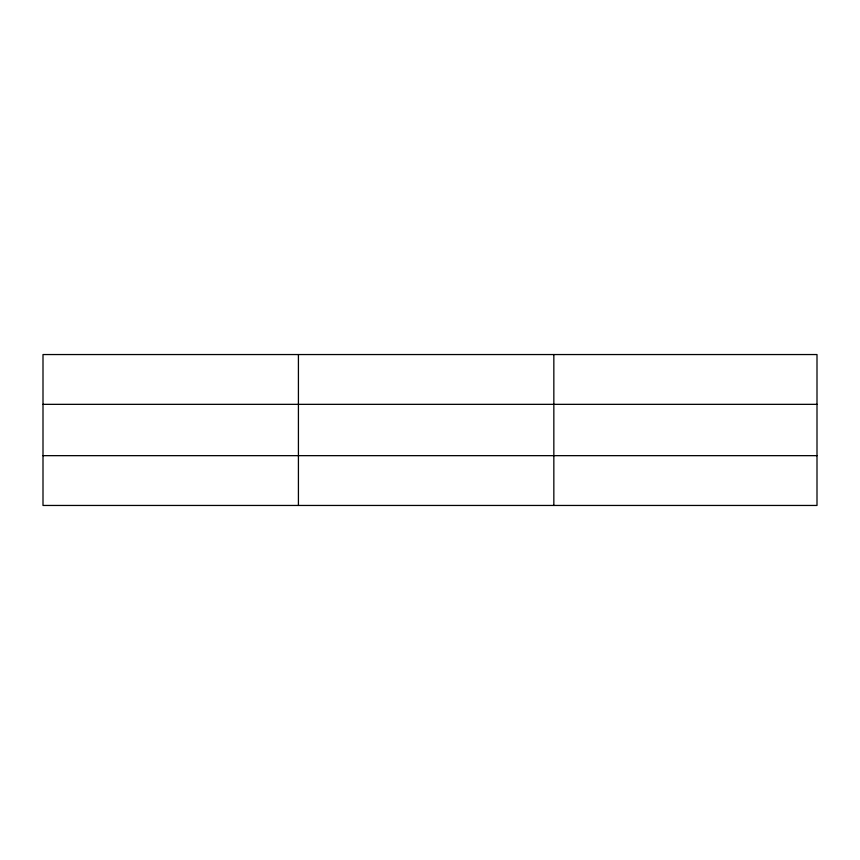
<?xml version="1.0" encoding="UTF-8"?>
<svg xmlns="http://www.w3.org/2000/svg" width="860" height="860" viewBox="0 0 860 860"><rect width="100%" height="100%" fill="white"/><g stroke="black" fill="none" stroke-linecap="round" stroke-linejoin="round"><path stroke-width="1.29" d="M298.42 354.546L298.42 505.454M553.84 354.546L553.84 505.454M817 404.34L817 354.546L43 354.546L43 505.454L817 505.454L817 404.34L43 404.34M43 455.66L817 455.66"/></g></svg>
